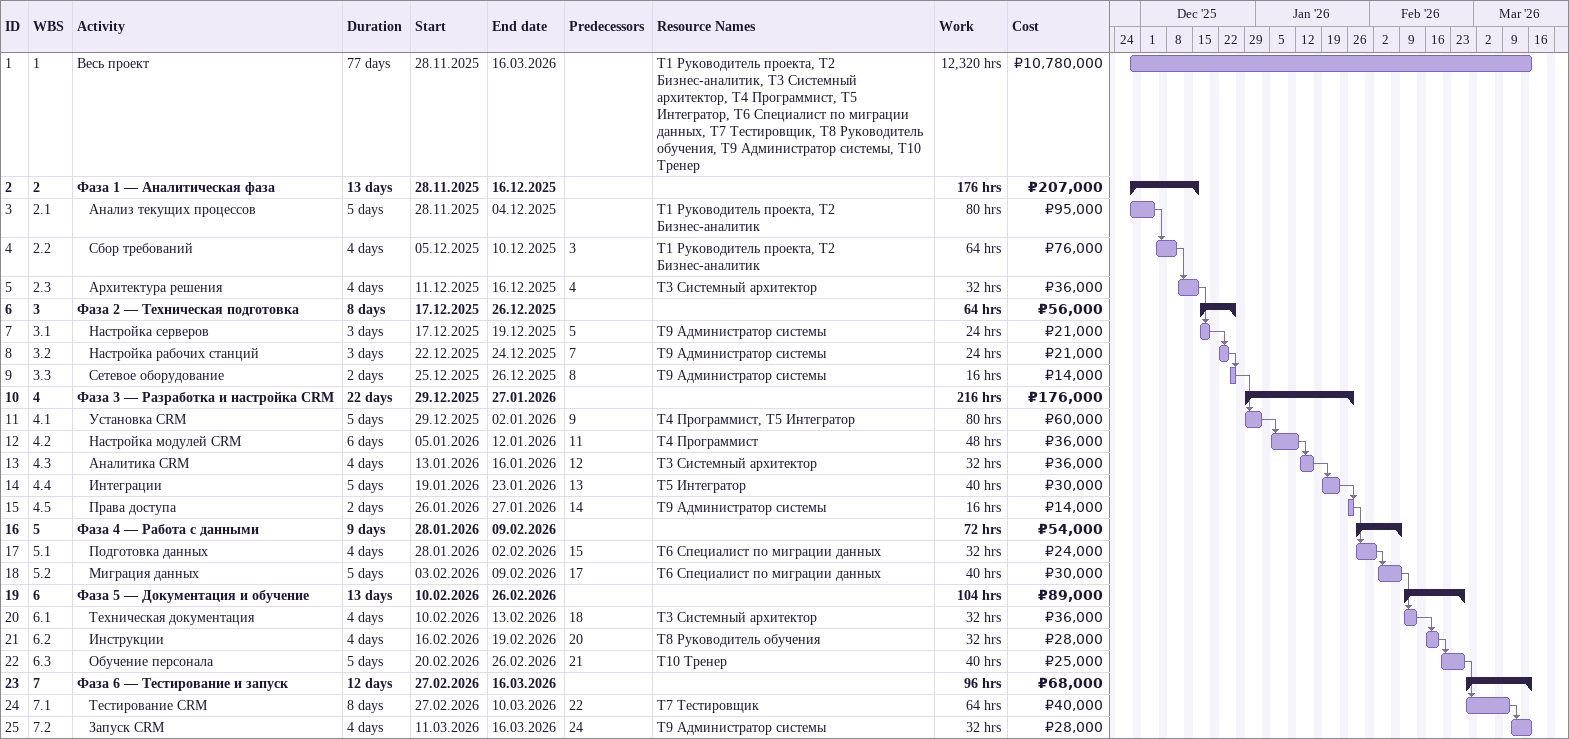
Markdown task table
| ID | WBS | Task | Duration | Start | Finish | Predecessors | Resources | Work (h) | Cost (₽) |
|---|---|---|---|---|---|---|---|---|---|
| 1 | 1 | Весь проект | 77d | 2025-11-28 | 2026-03-16 |  | T1 Руководитель проекта, T2 Бизнес-аналитик, T3 Системный архитектор, T4 Программист, T5 Интегратор, T6 Специалист по миграции данных, T7 Тестировщик, T8 Руководитель обучения, T9 Администратор системы, T10 Тренер | 12320 | 10780000 |
| 2 | 2 | **Фаза 1 — Аналитическая фаза** | 13d | 2025-11-28 | 2025-12-16 |  |  | 176 | 207000 |
| 3 | 2.1 | Анализ текущих процессов | 5d | 2025-11-28 | 2025-12-04 |  | T1 Руководитель проекта, T2 Бизнес-аналитик | 80 | 95000 |
| 4 | 2.2 | Сбор требований | 4d | 2025-12-05 | 2025-12-10 | 3 | T1 Руководитель проекта, T2 Бизнес-аналитик | 64 | 76000 |
| 5 | 2.3 | Архитектура решения | 4d | 2025-12-11 | 2025-12-16 | 4 | T3 Системный архитектор | 32 | 36000 |
| 6 | 3 | **Фаза 2 — Техническая подготовка** | 8d | 2025-12-17 | 2025-12-26 |  |  | 64 | 56000 |
| 7 | 3.1 | Настройка серверов | 3d | 2025-12-17 | 2025-12-19 | 5 | T9 Администратор системы | 24 | 21000 |
| 8 | 3.2 | Настройка рабочих станций | 3d | 2025-12-22 | 2025-12-24 | 7 | T9 Администратор системы | 24 | 21000 |
| 9 | 3.3 | Сетевое оборудование | 2d | 2025-12-25 | 2025-12-26 | 8 | T9 Администратор системы | 16 | 14000 |
| 10 | 4 | **Фаза 3 — Разработка и настройка CRM** | 22d | 2025-12-29 | 2026-01-27 |  |  | 216 | 176000 |
| 11 | 4.1 | Установка CRM | 5d | 2025-12-29 | 2026-01-02 | 9 | T4 Программист, T5 Интегратор | 80 | 60000 |
| 12 | 4.2 | Настройка модулей CRM | 6d | 2026-01-05 | 2026-01-12 | 11 | T4 Программист | 48 | 36000 |
| 13 | 4.3 | Аналитика CRM | 4d | 2026-01-13 | 2026-01-16 | 12 | T3 Системный архитектор | 32 | 36000 |
| 14 | 4.4 | Интеграции | 5d | 2026-01-19 | 2026-01-23 | 13 | T5 Интегратор | 40 | 30000 |
| 15 | 4.5 | Права доступа | 2d | 2026-01-26 | 2026-01-27 | 14 | T9 Администратор системы | 16 | 14000 |
| 16 | 5 | **Фаза 4 — Работа с данными** | 9d | 2026-01-28 | 2026-02-09 |  |  | 72 | 54000 |
| 17 | 5.1 | Подготовка данных | 4d | 2026-01-28 | 2026-02-02 | 15 | T6 Специалист по миграции данных | 32 | 24000 |
| 18 | 5.2 | Миграция данных | 5d | 2026-02-03 | 2026-02-09 | 17 | T6 Специалист по миграции данных | 40 | 30000 |
| 19 | 6 | **Фаза 5 — Документация и обучение** | 13d | 2026-02-10 | 2026-02-26 |  |  | 104 | 89000 |
| 20 | 6.1 | Техническая документация | 4d | 2026-02-10 | 2026-02-13 | 18 | T3 Системный архитектор | 32 | 36000 |
| 21 | 6.2 | Инструкции | 4d | 2026-02-16 | 2026-02-19 | 20 | T8 Руководитель обучения | 32 | 28000 |
| 22 | 6.3 | Обучение персонала | 5d | 2026-02-20 | 2026-02-26 | 21 | T10 Тренер | 40 | 25000 |
| 23 | 7 | **Фаза 6 — Тестирование и запуск** | 12d | 2026-02-27 | 2026-03-16 |  |  | 96 | 68000 |
| 24 | 7.1 | Тестирование CRM | 8d | 2026-02-27 | 2026-03-10 | 22 | T7 Тестировщик | 64 | 40000 |
| 25 | 7.2 | Запуск CRM | 4d | 2026-03-11 | 2026-03-16 | 24 | T9 Администратор системы | 32 | 28000 |
